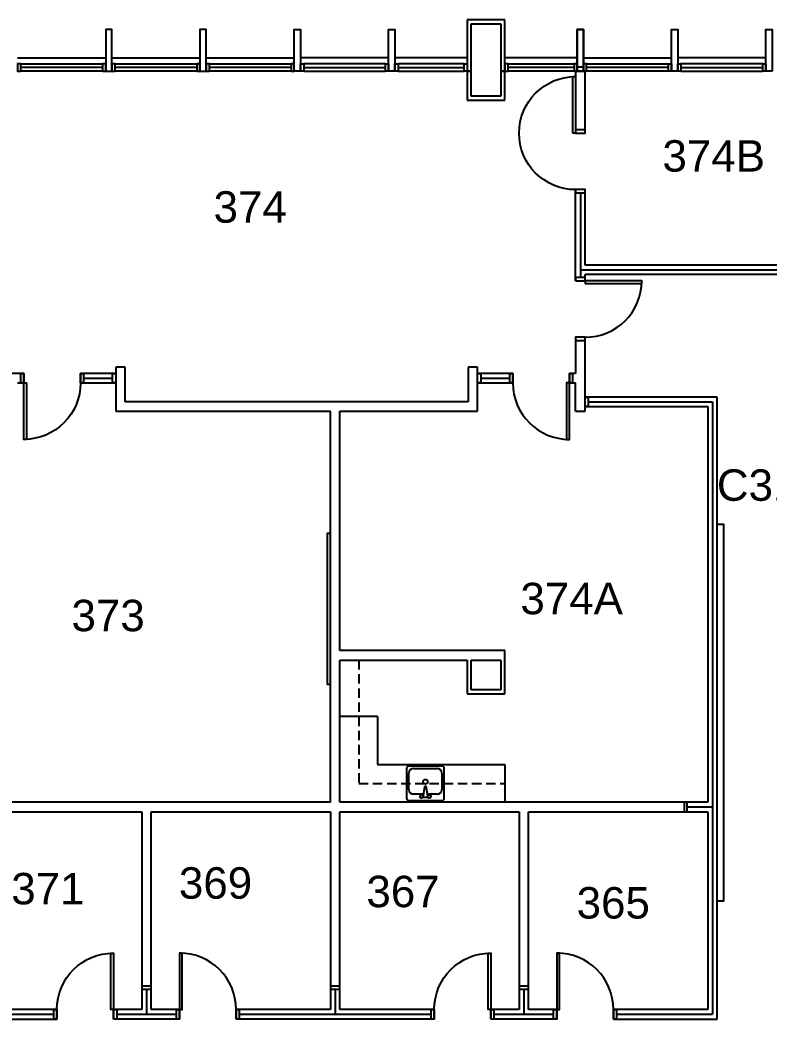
# Model space of a CAD drawing. Header units: inches. Extents: x 0 to 4788, y -1578 to 1209.
# Drawn here: x 774 to 1251, y 198 to 834 of the extents above; entities that cross this region are included whole.
import ezdxf

# ---------------------------------------------------------------- set-up
doc = ezdxf.new("R2010")
doc.units = ezdxf.units.IN
doc.header["$LTSCALE"] = 48
doc.header["$MEASUREMENT"] = 0
doc.linetypes.add('HIDDEN2', pattern=[0.1875, 0.125, -0.0625])
doc.layers.add('A-Anno-Note', color=231, linetype='Continuous', lineweight=25)
doc.layers.add('A-FLOR-CASE', color=3, linetype='Continuous', lineweight=25)
for name, color, linetype in [('A-DOOR', 4, 'Continuous'), ('A-GLAZ', 3, 'Continuous'), ('A-GLAZ-GLSS', 3, 'Continuous'), ('A-WALL', 5, 'Continuous'), ('A-WALL-JAMB', 6, 'Continuous')]:
    doc.layers.add(name, color=color, linetype=linetype)
doc.styles.add('ATT', font='txt')

# ---------------------------------------------------------------- blocks, each defined once
blk = doc.blocks.new('15PSNK03')
at = {"color": 0, "linetype": 'ByBlock'}
for p, q in [((0, 10.75), (0, -10.25)), ((20.5, 12.25), (1.5, 12.25)), ((4, 1.5), (4, 7.75)), ((7, 10.75), (17.5, 10.75)), ((20.5, 7.75), (20.5, -7.25)), ((22, -10.25), (22, 10.75)), ((2, -1.25), (2, 1.75)), ((9, 0.75), (3, 1.75)), ((9, -0.25), (9, 0.75)), ((3, -1.25), (9, -0.25)), ((4, -7.25), (4, -1)), ((1.5, -11.75), (20.5, -11.75)), ((17.5, -10.25), (7, -10.25))]:
    blk.add_line(p, q, dxfattribs=at)
for centre, radius in [((2.5, 2.75), 1), ((12, 0.25), 1.5), ((2.5, -2.25), 1)]:
    blk.add_circle(centre, radius, dxfattribs=at)
for centre, radius, start, end in [((1.5, 10.75), 1.5, 90, 180), ((7, 7.75), 3, 90, 180), ((17.5, 7.75), 3, 0, 90), ((20.5, 10.75), 1.5, 0, 90), ((1.5, -10.25), 1.5, 180, 270), ((7, -7.25), 3, 180, 270), ((17.5, -7.25), 3, 270, 0), ((20.5, -10.25), 1.5, 270, 0)]:
    blk.add_arc(centre, radius, start, end, dxfattribs=at)
at = {"color": 0, "linetype": 'ByBlock', "style": 'ATT'}
for tag, p, flags in [('ITEM', (0, -22), 3), ('ROOM_NUMBER', (0, -31), 1)]:
    blk.add_attdef(tag, p, '', height=6, dxfattribs=dict(at, flags=flags))
blk = doc.blocks.new('*U541')
at = {"linetype": 'ByBlock', "lineweight": -2}
for p, q in [((37, 0), (0, 0)), ((60, 0), (43, 0)), ((96, 0), (138, 0)), ((138, -6), (138, 0)), ((174, 0), (174, -6)), ((174, 0), (300, 0)), ((336, 0), (336, -6)), ((336, 0), (378, 0)), ((414, 0), (540, 0)), ((540, -6), (540, 0)), ((576, 0), (576, -6)), ((576, 0), (660, 0)), ((660, -6), (660, 0)), ((696, 0), (738, 0)), ((738, -6), (738, 0)), ((774, 0), (774, -6)), ((774, 0), (1014, 0)), ((0, -6), (60, -6)), ((60, -6), (60, 0)), ((96, 0), (96, -6)), ((96, -6), (114, -6)), ((120, -6), (138, -6)), ((174, -6), (234, -6)), ((240, -6), (300, -6)), ((300, -6), (300, 0)), ((336, -6), (354, -6)), ((360, -6), (378, -6)), ((378, -6), (378, 0)), ((414, 0), (414, -6)), ((414, -6), (474, -6)), ((480, -6), (540, -6)), ((576, -6), (594, -6)), ((600, -6), (660, -6)), ((696, 0), (696, -6)), ((696, -6), (714, -6)), ((720, -6), (738, -6)), ((774, -6), (834, -6)), ((840, -6), (1014, -6))]:
    blk.add_line(p, q, dxfattribs=at)
at = {"lineweight": -2}
for p, q in [((37, 0), (0, 0)), ((60, 0), (43, 0)), ((96, 0), (138, 0)), ((138, -6), (138, 0)), ((174, 0), (174, -6)), ((174, 0), (300, 0)), ((336, 0), (336, -6)), ((336, 0), (378, 0)), ((414, 0), (540, 0)), ((540, -6), (540, 0)), ((576, 0), (576, -6)), ((576, 0), (660, 0)), ((660, -6), (660, 0)), ((696, 0), (738, 0)), ((738, -6), (738, 0)), ((774, 0), (774, -6)), ((774, 0), (1014, 0)), ((0, -6), (60, -6)), ((60, -6), (60, 0)), ((96, 0), (96, -6)), ((96, -6), (114, -6)), ((120, -6), (138, -6)), ((174, -6), (234, -6)), ((240, -6), (300, -6)), ((300, -6), (300, 0)), ((336, -6), (354, -6)), ((360, -6), (378, -6)), ((378, -6), (378, 0)), ((414, 0), (414, -6)), ((414, -6), (474, -6)), ((480, -6), (540, -6)), ((576, -6), (594, -6)), ((600, -6), (660, -6)), ((696, 0), (696, -6)), ((696, -6), (714, -6)), ((720, -6), (738, -6)), ((774, -6), (834, -6)), ((840, -6), (1014, -6))]:
    blk.add_line(p, q, dxfattribs=at)
blk = doc.blocks.new('*U477')
at = {"linetype": 'ByBlock', "lineweight": -2}
for p, q in [((17.25, 0), (-1.25, 0)), ((1.25, -2.5), (17.25, -2.5)), ((17.25, -2.5), (17.25, 0))]:
    blk.add_line(p, q, dxfattribs=at)
at = {"lineweight": -2}
for p, q in [((17.25, 0), (-1.25, 0)), ((1.25, -2.5), (17.25, -2.5)), ((17.25, -2.5), (17.25, 0))]:
    blk.add_line(p, q, dxfattribs=at)
blk = doc.blocks.new('*U478')
at = {"linetype": 'ByBlock', "lineweight": -2}
for p, q in [((0, 0), (0, -2.5)), ((32.5, 0), (0, 0)), ((0, -2.5), (30, -2.5))]:
    blk.add_line(p, q, dxfattribs=at)
at = {"lineweight": -2}
for p, q in [((0, 0), (0, -2.5)), ((32.5, 0), (0, 0)), ((0, -2.5), (30, -2.5))]:
    blk.add_line(p, q, dxfattribs=at)
blk = doc.blocks.new('*U479')
at = {"linetype": 'ByBlock', "lineweight": -2}
for p, q in [((-1.25, -2.5), (17.25, -2.5)), ((17.25, 0), (1.25, 0)), ((17.25, -2.5), (17.25, 0))]:
    blk.add_line(p, q, dxfattribs=at)
at = {"lineweight": -2}
for p, q in [((-1.25, -2.5), (17.25, -2.5)), ((17.25, 0), (1.25, 0)), ((17.25, -2.5), (17.25, 0))]:
    blk.add_line(p, q, dxfattribs=at)
blk = doc.blocks.new('*U480')
at = {"linetype": 'ByBlock', "lineweight": -2}
for p, q in [((0, 0), (0, -2.5)), ((30, 0), (0, 0)), ((0, -2.5), (32.5, -2.5))]:
    blk.add_line(p, q, dxfattribs=at)
at = {"lineweight": -2}
for p, q in [((0, 0), (0, -2.5)), ((30, 0), (0, 0)), ((0, -2.5), (32.5, -2.5))]:
    blk.add_line(p, q, dxfattribs=at)
blk = doc.blocks.new('*U15')
at = {"linetype": 'ByBlock', "lineweight": -2}
for p, q in [((21.5, 1.25), (-2.5, 1.25)), ((0, -1.25), (19, -1.25))]:
    blk.add_line(p, q, dxfattribs=at)
at = {"lineweight": -2}
for p, q in [((21.5, 1.25), (-2.5, 1.25)), ((0, -1.25), (19, -1.25))]:
    blk.add_line(p, q, dxfattribs=at)
blk = doc.blocks.new('*U16')
at = {"linetype": 'ByBlock', "lineweight": -2}
for p, q in [((19, 1.25), (0, 1.25)), ((-2.5, -1.25), (21.5, -1.25))]:
    blk.add_line(p, q, dxfattribs=at)
at = {"lineweight": -2}
for p, q in [((19, 1.25), (0, 1.25)), ((-2.5, -1.25), (21.5, -1.25))]:
    blk.add_line(p, q, dxfattribs=at)
blk = doc.blocks.new('*U125')
at = {"linetype": 'ByBlock', "lineweight": -2}
for p, q in [((-1.25, -2.5), (22.75, -2.5)), ((20.25, 0), (1.25, 0))]:
    blk.add_line(p, q, dxfattribs=at)
at = {"lineweight": -2}
for p, q in [((-1.25, -2.5), (22.75, -2.5)), ((20.25, 0), (1.25, 0))]:
    blk.add_line(p, q, dxfattribs=at)
blk = doc.blocks.new('*U127')
at = {"linetype": 'ByBlock', "lineweight": -2}
for p, q in [((21.5, 1.25), (-6, 1.25)), ((0, -1.25), (19, -1.25))]:
    blk.add_line(p, q, dxfattribs=at)
at = {"lineweight": -2}
for p, q in [((21.5, 1.25), (-6, 1.25)), ((0, -1.25), (19, -1.25))]:
    blk.add_line(p, q, dxfattribs=at)
blk = doc.blocks.new('*U146')
at = {"linetype": 'ByBlock', "lineweight": -2}
for p, q in [((20.25, 0), (1.25, 0)), ((103.75, 0), (22.75, 0)), ((-1.25, -6), (103.75, -6))]:
    blk.add_line(p, q, dxfattribs=at)
at = {"lineweight": -2}
for p, q in [((20.25, 0), (1.25, 0)), ((103.75, 0), (22.75, 0)), ((-1.25, -6), (103.75, -6))]:
    blk.add_line(p, q, dxfattribs=at)
blk = doc.blocks.new('*U234')
at = {"linetype": 'ByBlock', "lineweight": -2}
for p, q in [((19, 1.25), (-2.5, 1.25)), ((0, -1.25), (19, -1.25))]:
    blk.add_line(p, q, dxfattribs=at)
at = {"lineweight": -2}
for p, q in [((19, 1.25), (-2.5, 1.25)), ((0, -1.25), (19, -1.25))]:
    blk.add_line(p, q, dxfattribs=at)
blk = doc.blocks.new('*U235')
at = {"linetype": 'ByBlock', "lineweight": -2}
for p, q in [((63, 0), (-3, 0)), ((63, -6), (63, 0)), ((99, 0), (99, -6)), ((99, 0), (141, 0)), ((141, -6), (141, 0)), ((177, 0), (303, 0)), ((177, 0), (177, -6)), ((303, -6), (303, 0)), ((339, 0), (339, -6)), ((339, 0), (381, 0)), ((381, -6), (381, 0)), ((465, 0), (501, 0)), ((3, -6), (63, -6)), ((99, -6), (117, -6)), ((123, -6), (141, -6)), ((177, -6), (237, -6)), ((243, -6), (303, -6)), ((339, -6), (357, -6)), ((363, -6), (381, -6)), ((417, 0), (417, -6)), ((459, 0), (417, 0)), ((417, -6), (477, -6)), ((483, -6), (495, -6))]:
    blk.add_line(p, q, dxfattribs=at)
at = {"lineweight": -2}
for p, q in [((63, 0), (-3, 0)), ((63, -6), (63, 0)), ((99, 0), (99, -6)), ((99, 0), (141, 0)), ((141, -6), (141, 0)), ((177, 0), (303, 0)), ((177, 0), (177, -6)), ((303, -6), (303, 0)), ((339, 0), (339, -6)), ((339, 0), (381, 0)), ((381, -6), (381, 0)), ((465, 0), (501, 0)), ((3, -6), (63, -6)), ((99, -6), (117, -6)), ((123, -6), (141, -6)), ((177, -6), (237, -6)), ((243, -6), (303, -6)), ((339, -6), (357, -6)), ((363, -6), (381, -6)), ((417, 0), (417, -6)), ((459, 0), (417, 0)), ((417, -6), (477, -6)), ((483, -6), (495, -6))]:
    blk.add_line(p, q, dxfattribs=at)
blk = doc.blocks.new('*U236')
at = {"linetype": 'ByBlock', "lineweight": -2}
for p, q in [((117, 0), (3, 0)), ((3, -6), (237, -6)), ((237, 0), (123, 0)), ((357, 0), (243, 0)), ((243, -6), (477, -6)), ((477, 0), (363, 0))]:
    blk.add_line(p, q, dxfattribs=at)
at = {"lineweight": -2}
for p, q in [((117, 0), (3, 0)), ((3, -6), (237, -6)), ((237, 0), (123, 0)), ((357, 0), (243, 0)), ((243, -6), (477, -6)), ((477, 0), (363, 0))]:
    blk.add_line(p, q, dxfattribs=at)
blk = doc.blocks.new('*U237')
at = {"linetype": 'ByBlock', "lineweight": -2}
for p, q in [((132, 3), (6, 3)), ((6, -3), (132, -3))]:
    blk.add_line(p, q, dxfattribs=at)
at = {"lineweight": -2}
for p, q in [((132, 3), (6, 3)), ((6, -3), (132, -3))]:
    blk.add_line(p, q, dxfattribs=at)
blk = doc.blocks.new('*U238')
at = {"linetype": 'ByBlock', "lineweight": -2}
for p, q in [((132, 3), (6, 3)), ((138, 3), (386.96, 3)), ((6, -3), (132, -3)), ((138, -3), (228.5, -3)), ((234.5, -3), (386.96, -3))]:
    blk.add_line(p, q, dxfattribs=at)
at = {"lineweight": -2}
for p, q in [((132, 3), (6, 3)), ((138, 3), (386.96, 3)), ((6, -3), (132, -3)), ((138, -3), (228.5, -3)), ((234.5, -3), (386.96, -3))]:
    blk.add_line(p, q, dxfattribs=at)
blk = doc.blocks.new('*U239')
at = {"linetype": 'ByBlock', "lineweight": -2}
for p, q in [((132, 3), (6, 3)), ((6, -3), (132, -3))]:
    blk.add_line(p, q, dxfattribs=at)
at = {"lineweight": -2}
for p, q in [((132, 3), (6, 3)), ((6, -3), (132, -3))]:
    blk.add_line(p, q, dxfattribs=at)
blk = doc.blocks.new('*U240')
at = {"linetype": 'ByBlock', "lineweight": -2}
for p, q in [((132, 3), (6, 3)), ((389.96, 3), (138, 3)), ((0, -3), (395.96, -3))]:
    blk.add_line(p, q, dxfattribs=at)
at = {"lineweight": -2}
for p, q in [((132, 3), (6, 3)), ((389.96, 3), (138, 3)), ((0, -3), (395.96, -3))]:
    blk.add_line(p, q, dxfattribs=at)
blk = doc.blocks.new('*U242')
at = {"linetype": 'ByBlock', "lineweight": -2}
for p, q in [((0, 0), (0, -6)), ((0, 0), (18, 0)), ((83.04, 0), (141.04, 0)), ((83.04, 0), (83.04, -6)), ((0, -6), (2.99, -6)), ((8.99, -6), (47.04, -6)), ((47.04, 0), (24, 0)), ((47.04, -6), (47.04, 0)), ((83.04, -6), (87.04, -6)), ((93.04, -6), (141.04, -6)), ((141.04, -6), (141.04, 0)), ((177.04, 0), (177.04, -6)), ((216.54, 0), (177.04, 0)), ((177.04, -6), (216.54, -6)), ((216.54, -6), (216.54, 0))]:
    blk.add_line(p, q, dxfattribs=at)
at = {"lineweight": -2}
for p, q in [((0, 0), (0, -6)), ((0, 0), (18, 0)), ((83.04, 0), (141.04, 0)), ((83.04, 0), (83.04, -6)), ((0, -6), (2.99, -6)), ((8.99, -6), (47.04, -6)), ((47.04, 0), (24, 0)), ((47.04, -6), (47.04, 0)), ((83.04, -6), (87.04, -6)), ((93.04, -6), (141.04, -6)), ((141.04, -6), (141.04, 0)), ((177.04, 0), (177.04, -6)), ((216.54, 0), (177.04, 0)), ((177.04, -6), (216.54, -6)), ((216.54, -6), (216.54, 0))]:
    blk.add_line(p, q, dxfattribs=at)
blk = doc.blocks.new('*U243')
at = {"linetype": 'ByBlock', "lineweight": -2}
for p, q in [((3.98, 0), (0, 0)), ((3.98, -6), (3.98, 0)), ((39.98, 0), (39.98, -6)), ((62.47, 0), (39.98, 0)), ((0, -6), (3.98, -6)), ((39.98, -6), (62.47, -6))]:
    blk.add_line(p, q, dxfattribs=at)
at = {"lineweight": -2}
for p, q in [((3.98, 0), (0, 0)), ((3.98, -6), (3.98, 0)), ((39.98, 0), (39.98, -6)), ((62.47, 0), (39.98, 0)), ((0, -6), (3.98, -6)), ((39.98, -6), (62.47, -6))]:
    blk.add_line(p, q, dxfattribs=at)
blk = doc.blocks.new('*U244')
at = {"linetype": 'ByBlock', "lineweight": -2}
for p, q in [((81.53, 0), (-6, 0)), ((224.04, 0), (87.53, 0)), ((0, -6), (218.04, -6))]:
    blk.add_line(p, q, dxfattribs=at)
at = {"lineweight": -2}
for p, q in [((81.53, 0), (-6, 0)), ((224.04, 0), (87.53, 0)), ((0, -6), (218.04, -6))]:
    blk.add_line(p, q, dxfattribs=at)
blk = doc.blocks.new('*U245')
at = {"linetype": 'ByBlock', "lineweight": -2}
for p, q in [((0, -6), (18, -6)), ((28, 0), (6, 0)), ((24, -6), (28, -6)), ((28, -6), (28, 0))]:
    blk.add_line(p, q, dxfattribs=at)
at = {"lineweight": -2}
for p, q in [((0, -6), (18, -6)), ((28, 0), (6, 0)), ((24, -6), (28, -6)), ((28, -6), (28, 0))]:
    blk.add_line(p, q, dxfattribs=at)
blk = doc.blocks.new('*U246')
at = {"linetype": 'ByBlock', "lineweight": -2}
for p, q in [((18, 0), (0, 0)), ((28, 0), (24, 0)), ((28, -6), (28, 0)), ((6, -6), (28, -6))]:
    blk.add_line(p, q, dxfattribs=at)
at = {"lineweight": -2}
for p, q in [((18, 0), (0, 0)), ((28, 0), (24, 0)), ((28, -6), (28, 0)), ((6, -6), (28, -6))]:
    blk.add_line(p, q, dxfattribs=at)
blk = doc.blocks.new('*U248')
at = {"linetype": 'ByBlock', "lineweight": -2}
for p, q in [((-3, -6), (81, -6)), ((81, 0), (3, 0))]:
    blk.add_line(p, q, dxfattribs=at)
at = {"lineweight": -2}
for p, q in [((-3, -6), (81, -6)), ((81, 0), (3, 0))]:
    blk.add_line(p, q, dxfattribs=at)
blk = doc.blocks.new('*U286')
at = {"linetype": 'ByBlock', "lineweight": -2}
for p, q in [((22.5, 0), (0, 0)), ((22.5, -6), (22.5, 0)), ((62.51, 0), (58.5, 0)), ((97.49, 0), (68.51, 0)), ((0, -6), (22.5, -6)), ((58.5, 0), (58.5, -6)), ((58.5, -6), (97.49, -6)), ((115.49, 0), (103.49, 0)), ((103.49, -6), (121.49, -6)), ((121.49, -6), (121.49, -4.14))]:
    blk.add_line(p, q, dxfattribs=at)
at = {"lineweight": -2}
for p, q in [((22.5, 0), (0, 0)), ((22.5, -6), (22.5, 0)), ((62.51, 0), (58.5, 0)), ((97.49, 0), (68.51, 0)), ((0, -6), (22.5, -6)), ((58.5, 0), (58.5, -6)), ((58.5, -6), (97.49, -6)), ((115.49, 0), (103.49, 0)), ((103.49, -6), (121.49, -6)), ((121.49, -6), (121.49, -4.14))]:
    blk.add_line(p, q, dxfattribs=at)

msp = doc.modelspace()

# ---------------------------------------------------------------- linework, layer by layer
at = {"layer": 'A-DOOR', "linetype": 'ByBlock', "lineweight": -2}
for points in [[(1128, 762), (1126.25, 762), (1126.25, 798), (1128, 798)], [(1134, 668), (1134, 666.25), (1170, 666.25), (1170, 668)], [(776.99, 602.96), (778.74, 602.96), (778.74, 566.96), (776.99, 566.96)], [(1124.02, 602.96), (1122.27, 602.96), (1122.27, 566.96), (1124.02, 566.96)], [(834, 204), (832.25, 204), (832.25, 240), (834, 240)], [(876, 204), (877.75, 204), (877.75, 240), (876, 240)], [(1074, 204), (1072.25, 204), (1072.25, 240), (1074, 240)], [(1116, 204), (1117.75, 204), (1117.75, 240), (1116, 240)]]:
    msp.add_lwpolyline(points, close=True, dxfattribs=at)
at = {"layer": 'A-DOOR', "linetype": 'ByBlock', "lineweight": -2, "extrusion": (-5.64579e-73, -2.53268e-57, -1)}
msp.add_arc((-1128, 762), 36, 270, 90, dxfattribs=at)
at = {"layer": 'A-DOOR', "linetype": 'ByBlock', "lineweight": -2}
for centre, start, end in [((1134, 668), 270, 0), ((1124.02, 602.96), 180, 270), ((876, 204), 0, 90), ((1116, 204), 0, 90)]:
    msp.add_arc(centre, 36, start, end, dxfattribs=at)
at = {"layer": 'A-DOOR', "linetype": 'ByBlock', "lineweight": -2, "extrusion": (0, -1.50501e-57, -1)}
msp.add_arc((-776.99, 602.96), 36, 179.99999, 269.99999, dxfattribs=at)
at = {"layer": 'A-DOOR', "linetype": 'ByBlock', "lineweight": -2, "extrusion": (0, 0, -1)}
for centre in [(-834, 204), (-1074, 204)]:
    msp.add_arc(centre, 36, 0, 90, dxfattribs=at)
at = {"layer": 'A-FLOR-CASE', "linetype": 'HIDDEN2'}
for p, q in [((990, 426.5), (990, 348)), ((990, 348), (1083, 348))]:
    msp.add_line(p, q, dxfattribs=at)
at = {"layer": 'A-FLOR-CASE'}
for p, q in [((1002, 390.5), (978, 390.5)), ((1002, 390.5), (1002, 360)), ((1002, 360), (1083, 360)), ((1083, 360), (1083, 336))]:
    msp.add_line(p, q, dxfattribs=at)
for points in [[(1218, 513), (1222, 513), (1222, 273), (1218, 273)], [(972, 411.1), (972, 507.1), (970, 507.1), (970, 411.1)]]:
    msp.add_lwpolyline(points, close=True, dxfattribs=at)
at = {"layer": 'A-GLAZ'}
for p, q in [((773.01, 810), (829.01, 810)), ((833.01, 810), (889.01, 810)), ((893.01, 810), (949.01, 810)), ((1009.01, 810), (953.01, 810)), ((1059, 810), (1013.01, 810)), ((1129, 810), (1083, 810)), ((1133, 810), (1189, 810)), ((1249, 810), (1193, 810)), ((775.01, 806), (827.01, 806)), ((827.01, 801.5), (775.01, 801.5)), ((835.01, 806), (887.01, 806)), ((887.01, 801.5), (835.01, 801.5)), ((895.01, 806), (947.01, 806)), ((947.01, 801.5), (895.01, 801.5)), ((1007.01, 806), (955.01, 806)), ((955.01, 801.5), (1007.01, 801.5)), ((1057, 806), (1015.01, 806)), ((1015.01, 801.5), (1057, 801.5)), ((1085, 806), (1127, 806)), ((1127, 801.5), (1085, 801.5)), ((1135, 806), (1187, 806)), ((1187, 801.5), (1135, 801.5)), ((1247, 806), (1195, 806)), ((1195, 801.5), (1247, 801.5)), ((1131, 724), (1131, 670)), ((1131, 675), (1372, 675)), ((814.99, 605.96), (833.43, 605.96)), ((1067.59, 605.96), (1086.02, 605.96)), ((1136, 590.96), (1215, 590.96)), ((1215, 590.96), (1215, 201)), ((1199, 333), (1215, 333)), ((855, 217), (855, 201)), ((975, 217), (975, 201)), ((1095, 217), (1095, 201)), ((758, 201), (796, 201)), ((836, 201), (874, 201)), ((914, 201), (1036, 201)), ((1076, 201), (1114, 201)), ((1154, 201), (1215, 201))]:
    msp.add_line(p, q, dxfattribs=at)
at = {"layer": 'A-GLAZ-GLSS'}
for p, q in [((827.01, 803.75), (775.01, 803.75)), ((887.01, 803.75), (835.01, 803.75)), ((947.01, 803.75), (895.01, 803.75)), ((955.01, 803.75), (1007.01, 803.75)), ((1015.01, 803.75), (1057, 803.75)), ((1127, 803.75), (1085, 803.75)), ((1187, 803.75), (1135, 803.75)), ((1195, 803.75), (1247, 803.75))]:
    msp.add_line(p, q, dxfattribs=at)
at = {"layer": 'A-WALL-JAMB'}
for points in [[(829.01, 801.5), (833.01, 801.5), (833.01, 828), (829.01, 828)], [(889.01, 801.5), (893.01, 801.5), (893.01, 828), (889.01, 828)], [(953.01, 801.5), (949.01, 801.5), (949.01, 828), (953.01, 828)], [(1013.01, 801.5), (1009.01, 801.5), (1009.01, 828), (1013.01, 828)], [(1133, 804), (1129, 804), (1129, 828), (1133, 828)], [(1129, 801.5), (1133, 801.5), (1133, 828), (1129, 828)], [(1193, 801.5), (1189, 801.5), (1189, 828), (1193, 828)], [(1253, 801.5), (1249, 801.5), (1249, 828), (1253, 828)], [(775.01, 801.5), (775.01, 806), (773.01, 806), (773.01, 801.5)], [(829.01, 801.5), (829.01, 806), (827.01, 806), (827.01, 801.5)], [(835.01, 801.5), (835.01, 806), (833.01, 806), (833.01, 801.5)], [(889.01, 801.5), (889.01, 806), (887.01, 806), (887.01, 801.5)], [(895.01, 801.5), (895.01, 806), (893.01, 806), (893.01, 801.5)], [(949.01, 801.5), (949.01, 806), (947.01, 806), (947.01, 801.5)], [(953.01, 801.5), (953.01, 806), (955.01, 806), (955.01, 801.5)], [(1007.01, 801.5), (1007.01, 806), (1009.01, 806), (1009.01, 801.5)], [(1013.01, 801.5), (1013.01, 806), (1015.01, 806), (1015.01, 801.5)], [(1057, 801.5), (1057, 806), (1059, 806), (1059, 801.5)], [(1085, 801.5), (1085, 806), (1083, 806), (1083, 801.5)], [(1129, 801.5), (1129, 806), (1127, 806), (1127, 801.5)], [(1135, 801.5), (1135, 806), (1133, 806), (1133, 801.5)], [(1187, 801.5), (1187, 806), (1189, 806), (1189, 801.5)], [(1193, 801.5), (1193, 806), (1195, 806), (1195, 801.5)], [(1247, 801.5), (1247, 806), (1249, 806), (1249, 801.5)], [(1128, 762), (1134, 762), (1134, 764), (1128, 764)], [(1128, 724), (1134, 724), (1134, 726), (1128, 726)], [(1128, 668), (1134, 668), (1134, 670), (1128, 670)], [(1128, 630), (1134, 630), (1134, 632), (1128, 632)], [(774.99, 602.96), (774.99, 608.96), (776.99, 608.96), (776.99, 602.96)], [(812.99, 602.96), (812.99, 608.96), (814.99, 608.96), (814.99, 602.96)], [(833.43, 602.96), (833.43, 608.96), (835.43, 608.96), (835.43, 602.96)], [(1065.59, 602.96), (1065.59, 608.96), (1067.59, 608.96), (1067.59, 602.96)], [(1086.02, 602.96), (1086.02, 608.96), (1088.02, 608.96), (1088.02, 602.96)], [(1124.02, 602.96), (1124.02, 608.96), (1126.02, 608.96), (1126.02, 602.96)], [(1134, 587.96), (1134, 593.96), (1136, 593.96), (1136, 587.96)], [(1199, 330), (1199, 336), (1197, 336), (1197, 330)], [(852, 217), (858, 217), (858, 219), (852, 219)], [(972, 217), (978, 217), (978, 219), (972, 219)], [(1092, 217), (1098, 217), (1098, 219), (1092, 219)], [(796, 198), (796, 204), (798, 204), (798, 198)], [(834, 198), (834, 204), (836, 204), (836, 198)], [(874, 198), (874, 204), (876, 204), (876, 198)], [(912, 198), (912, 204), (914, 204), (914, 198)], [(1036, 198), (1036, 204), (1038, 204), (1038, 198)], [(1074, 198), (1074, 204), (1076, 204), (1076, 198)], [(1114, 198), (1114, 204), (1116, 204), (1116, 198)], [(1152, 198), (1152, 204), (1154, 204), (1154, 198)]]:
    msp.add_lwpolyline(points, close=True, dxfattribs=at)

# ---------------------------------------------------------------- block references
at = {"layer": 'A-FLOR-CASE', "rotation": 90}
msp.add_blockref('15PSNK03', (1032.64, 337.06), dxfattribs=at)
at = {"layer": 'A-WALL'}
for name, p, rotation in [('*U478', (1059, 801.5), 90), ('*U16', (1080.5, 832.75), 180.0000000003453), ('*U480', (1080.5, 801.5), 90), ('*U477', (1059, 784.25), 90), ('*U479', (1080.5, 784.25), 90), ('*U242', (1128, 584.96), 90), ('*U15', (1080.5, 784.25), 180.0000000005797), ('*U541', (2148, 672), 180), ('*U246', (835.49, 584.96), 89.99891113787947), ('*U245', (1059.53, 584.96), 90), ('*U286', (835.49, 602.96), 180.0000053621534), ('*U243', (1128, 602.96), 180), ('*U248', (1215, 587.96), 180), ('*U240', (1215, 198), 90), ('*U244', (1059.53, 584.96), 180), ('*U238', (975, 198), 90), ('*U146', (1081.75, 426.5), 179.9999999994594), ('*U127', (1081.75, 426.5), 270), ('*U234', (1060.25, 407.5), 90), ('*U125', (1060.25, 407.5), 5.373865189800758e-10), ('*U236', (1215, 330), 180), ('*U237', (855, 198), 90), ('*U239', (1095, 198), 90), ('*U235', (1215, 198), 180)]:
    msp.add_blockref(name, p, dxfattribs=dict(at, rotation=rotation))

# ---------------------------------------------------------------- texts
at = {"layer": 'A-Anno-Note', "char_height": 20, "attachment_point": 1}
for s, insert in [('{\\fArial|b0|i0|c0|p34;374B}', (1183.22, 757.47)), ('{\\fArial|b0|i0|c0|p34;374}', (897.64, 724.96)), ('{\\fArial|b0|i0|c0|p34;C310}', (1217.83, 547.91)), ('{\\fArial|b0|i0|c0|p34;374A}', (1092.85, 475.71)), ('{\\fArial|b0|i0|c0|p34;373}', (807.27, 464.88)), ('{\\fArial|b0|i0|c0|p34;369}', (875.58, 294.61)), ('{\\fArial|b0|i0|c0|p34;371}', (768.94, 291)), ('{\\fArial|b0|i0|c0|p34;367}', (994.87, 289.19)), ('{\\fArial|b0|i0|c0|p34;365}', (1128.62, 281.97))]:
    msp.add_mtext(s, dxfattribs=dict(at, insert=insert))

doc.saveas('drawing.dxf')
